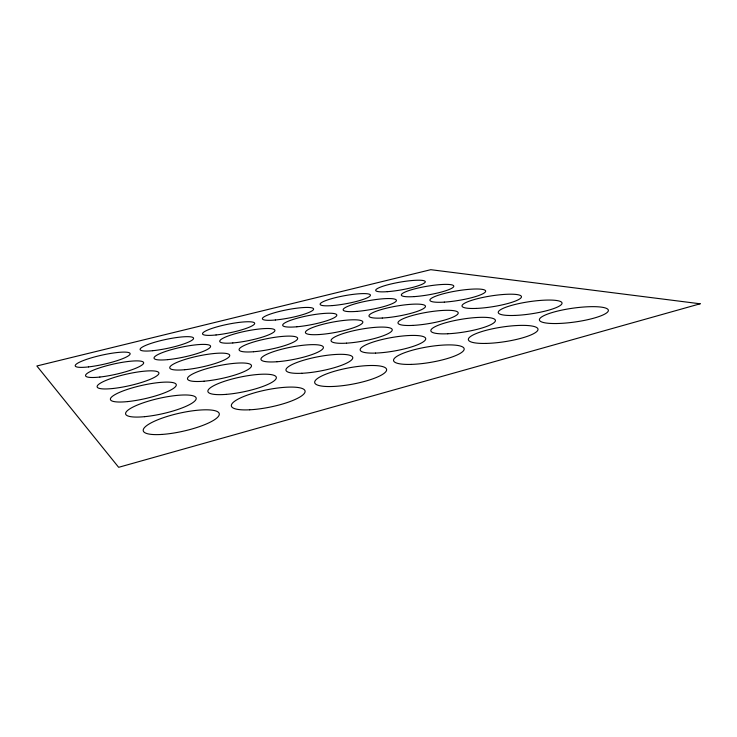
<?xml version="1.0" encoding="UTF-8"?>
<svg xmlns="http://www.w3.org/2000/svg" width="737" height="737" viewBox="0 0 737 737"><rect width="100%" height="100%" fill="white"/><g stroke="black" fill="none" stroke-linecap="round" stroke-linejoin="round"><path stroke-width="1.11" d="M700.15 303.791L118.648 467.313L36.85 365.976L430.777 269.687L700.15 303.791M556.131 323.534A34.814 6.983 -8 0 0 608.366 310.609A34.814 6.983 -8 0 0 557.154 311.189A34.814 6.983 -8 0 0 556.131 323.534M485.572 343.433A35.219 7.434 -8.6 0 0 538.01 329.393A35.219 7.434 -8.6 0 0 485.941 330.369A35.219 7.434 -8.6 0 0 485.572 343.433M411.2 364.391A35.781 7.886 -9.5 0 0 464.181 349.08A35.781 7.886 -9.5 0 0 411.191 350.554A35.781 7.886 -9.5 0 0 411.2 364.391M332.691 386.483A36.564 8.347 -10.4 0 0 386.63 369.734A36.564 8.347 -10.4 0 0 332.608 371.817A36.564 8.347 -10.4 0 0 332.691 386.483M249.714 409.8A37.596 8.789 -11.5 0 0 305.109 391.439A37.596 8.789 -11.5 0 0 249.843 394.258A37.596 8.789 -11.5 0 0 249.714 409.8M161.9 434.434A38.96 9.203 -12.7 0 0 219.304 414.258A38.96 9.203 -12.7 0 0 162.527 417.99A38.96 9.203 -12.7 0 0 161.9 434.434M514.564 315.445A32.271 6.154 -8.5 0 0 562.036 303.073A32.271 6.154 -8.5 0 0 513.735 304.805A32.271 6.154 -8.5 0 0 514.564 315.445M447.774 333.769A32.686 6.504 -9.2 0 0 495.402 320.411A32.686 6.504 -9.2 0 0 446.198 322.613A32.686 6.504 -9.2 0 0 447.774 333.769M375.594 353.078A33.248 6.863 -9.9 0 0 425.71 339.038A33.248 6.863 -9.9 0 0 377.556 340.697A33.248 6.863 -9.9 0 0 375.594 353.078M301.811 373.281A33.985 7.213 -10.8 0 0 352.765 358.016A33.985 7.213 -10.8 0 0 303.524 360.264A33.985 7.213 -10.8 0 0 301.811 373.281M226.268 394.369A34.943 7.554 -11.7 0 0 276.32 377.335A34.943 7.554 -11.7 0 0 223.726 381.536A34.943 7.554 -11.7 0 0 226.268 394.369M144.489 416.681A36.159 7.877 -12.7 0 0 196.18 398.137A36.159 7.877 -12.7 0 0 142.001 403.259A36.159 7.877 -12.7 0 0 144.489 416.681M476.314 308.416A30.116 5.454 -9 0 0 521.464 296.9A30.116 5.454 -9 0 0 477.373 298.706A30.116 5.454 -9 0 0 476.314 308.416M412.913 325.395A30.53 5.73 -9.6 0 0 458.221 313.032A30.53 5.73 -9.6 0 0 413.181 315.289A30.53 5.73 -9.6 0 0 412.913 325.395M346.537 343.156A31.074 6.016 -10.3 0 0 392.259 329.835A31.074 6.016 -10.3 0 0 346.197 332.627A31.074 6.016 -10.3 0 0 346.537 343.156M277.001 361.738A31.765 6.292 -11 0 0 323.396 347.367A31.765 6.292 -11 0 0 276.191 350.784A31.765 6.292 -11 0 0 277.001 361.738M204.066 381.195A32.649 6.559 -11.8 0 0 251.474 365.672A32.649 6.559 -11.8 0 0 202.951 369.817A32.649 6.559 -11.8 0 0 204.066 381.195M127.501 401.601A33.745 6.817 -12.7 0 0 176.281 384.788A33.745 6.817 -12.7 0 0 126.22 389.79A33.745 6.817 -12.7 0 0 127.501 401.601M444.31 302.115A28.246 4.855 -9.4 0 0 485.655 291.087A28.246 4.855 -9.4 0 0 443.37 293.75A28.246 4.855 -9.4 0 0 444.31 302.115M382.263 318.034A28.66 5.085 -9.9 0 0 425.452 306.518A28.66 5.085 -9.9 0 0 383.968 308.812A28.66 5.085 -9.9 0 0 382.263 318.034M319.296 334.534A29.185 5.316 -10.5 0 0 362.844 322.189A29.185 5.316 -10.5 0 0 320.309 324.989A29.185 5.316 -10.5 0 0 319.296 334.534M253.51 351.742A29.839 5.537 -11.2 0 0 297.665 338.486A29.839 5.537 -11.2 0 0 253.961 341.885A29.839 5.537 -11.2 0 0 253.51 351.742M184.738 369.725A30.641 5.758 -11.9 0 0 229.741 355.464A30.641 5.758 -11.9 0 0 184.729 359.545A30.641 5.758 -11.9 0 0 184.738 369.725M112.77 388.51A31.636 5.951 -12.7 0 0 158.925 373.152A31.636 5.951 -12.7 0 0 112.411 378.026A31.636 5.951 -12.7 0 0 112.77 388.51M414.222 296.606A26.624 4.358 -9.7 0 0 453.799 286.26A26.624 4.358 -9.7 0 0 414.636 288.886A26.624 4.358 -9.7 0 0 414.222 296.606M356.736 311.401A27.02 4.542 -10.2 0 0 396.405 300.392A27.02 4.542 -10.2 0 0 356.257 303.487A27.02 4.542 -10.2 0 0 356.736 311.401M296.882 326.777A27.518 4.726 -10.8 0 0 336.809 315.058A27.518 4.726 -10.8 0 0 295.611 318.679A27.518 4.726 -10.8 0 0 296.882 326.777M232.818 342.945A28.135 4.91 -11.4 0 0 274.91 330.637A28.135 4.91 -11.4 0 0 234.246 333.999A28.135 4.91 -11.4 0 0 232.818 342.945M167.76 359.638A28.881 5.085 -12 0 0 210.579 346.464A28.881 5.085 -12 0 0 168.616 350.462A28.881 5.085 -12 0 0 167.76 359.638M99.873 377.04A29.775 5.251 -12.7 0 0 143.669 362.926A29.775 5.251 -12.7 0 0 100.232 367.652A29.775 5.251 -12.7 0 0 99.873 377.04M387.312 291.677A25.187 3.925 -10 0 0 425.267 281.939A25.187 3.925 -10 0 0 388.823 284.528A25.187 3.925 -10 0 0 387.312 291.677M332.396 305.579A25.574 4.081 -10.4 0 0 370.425 295.251A25.574 4.081 -10.4 0 0 332.986 298.292A25.574 4.081 -10.4 0 0 332.396 305.579M275.352 319.996A26.044 4.229 -10.9 0 0 313.594 309.043A26.044 4.229 -10.9 0 0 275.094 312.58A26.044 4.229 -10.9 0 0 275.352 319.996M216.052 334.967A26.624 4.385 -11.5 0 0 254.68 323.331A26.624 4.385 -11.5 0 0 215.011 327.44A26.624 4.385 -11.5 0 0 216.052 334.967M152.725 350.701A27.306 4.523 -12 0 0 193.555 338.467A27.306 4.523 -12 0 0 154.254 342.383A27.306 4.523 -12 0 0 152.725 350.701M88.486 366.906A28.126 4.662 -12.6 0 0 130.136 353.852A28.126 4.662 -12.6 0 0 89.407 358.44A28.126 4.662 -12.6 0 0 88.486 366.906"/></g></svg>
